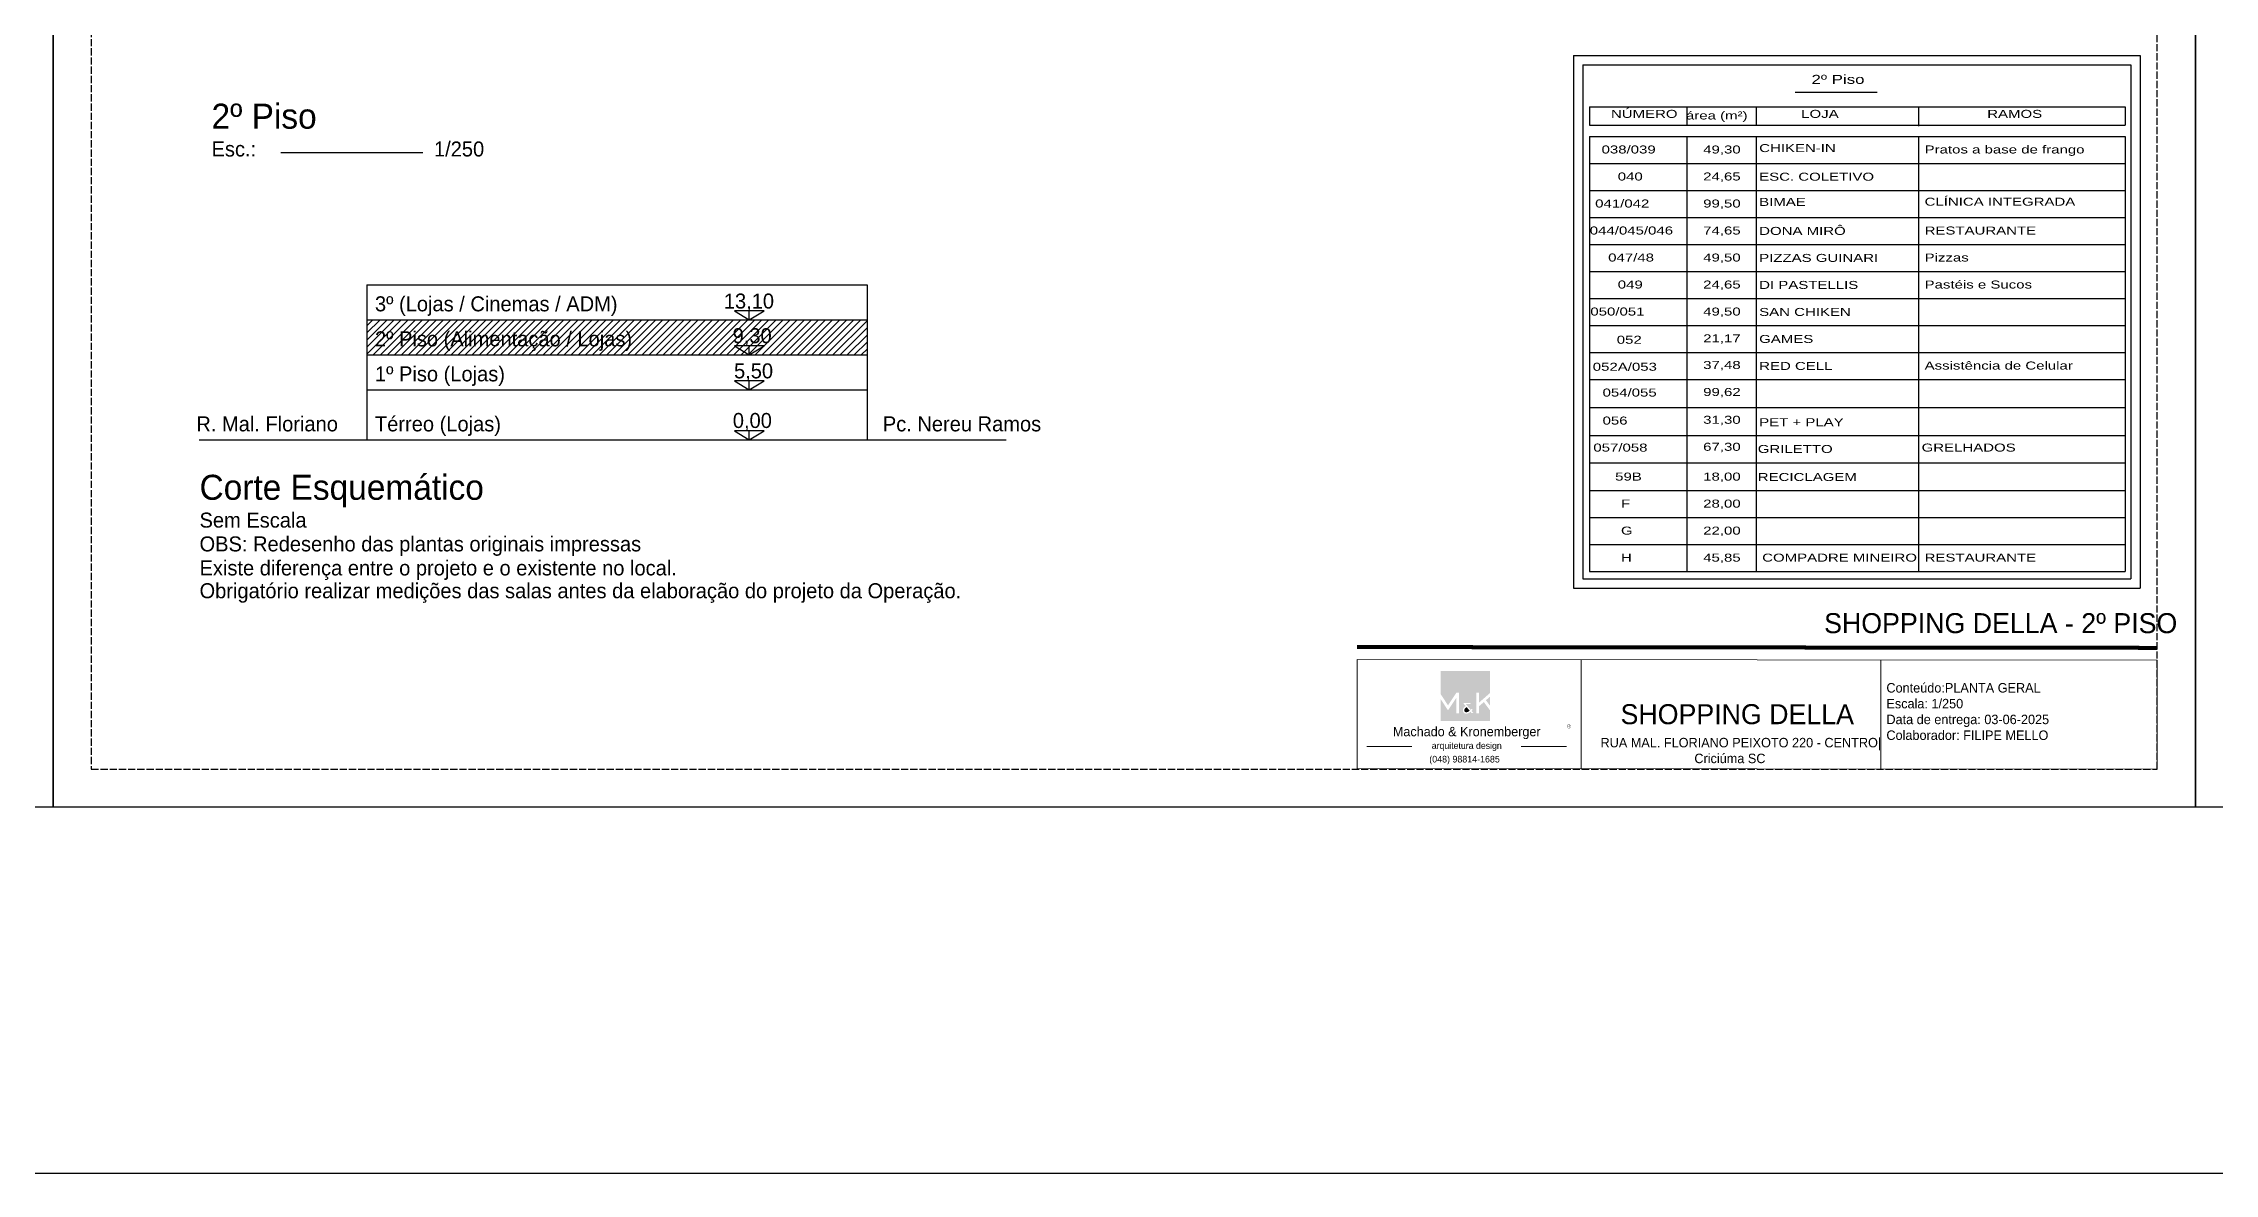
# Model space of a CAD drawing. Extents: x 741 to 1339, y 725 to 848.
# Drawn here: x 1091.4 to 1200, y 725.1 to 781.6 of the extents above; entities that cross this region are included whole.
import ezdxf
from ezdxf.enums import TextEntityAlignment as Align

# ---------------------------------------------------------------- set-up
doc = ezdxf.new("R2010")
doc.units = 0
doc.header["$MEASUREMENT"] = 0
doc.linetypes.add('ACAD_ISO02W100', pattern=[15, 12, -3])
doc.layers.get('0').update_dxf_attribs({"linetype": 'CONTINUOUS'})
doc.layers.add('MARGEM', color=7, linetype='CONTINUOUS', plot=False)
for name, color, linetype in [('PAREDES', 7, 'CONTINUOUS'), ('Planta', 7, 'CONTINUOUS'), ('PLANTA-BAIXA', 6, 'CONTINUOUS'), ('Prancha', 7, 'CONTINUOUS'), ('Textos', 7, 'CONTINUOUS')]:
    doc.layers.add(name, color=color, linetype=linetype)
doc.styles.add('LOGO MK', font='EngraversGothic BT.ttf')
doc.styles.add('PADRAO MK', font='AVGARDN.TTF')

# ---------------------------------------------------------------- blocks, each defined once
blk = doc.blocks.new('A$C519E7EC3')
at = {"layer": 'PLANTA-BAIXA', "true_color": 0x588e8a}
h = blk.add_hatch(color=125, dxfattribs=at)
h.dxf.hatch_style = 1
h.paths.add_polyline_path([(0.331, 0.504), (0.331, 0.133), (0.281, 0.133), (0.281, 0.411), (0.134, 0.188), (0, 0.39), (0, 0), (0.886, 0), (0.886, 0.185), (0.773, 0.336), (0.689, 0.263), (0.689, 0.137), (0.64, 0.137), (0.64, 0.503), (0.689, 0.503), (0.689, 0.328), (0.886, 0.499), (0.886, 0.889), (0, 0.889), (0, 0.48), (0.134, 0.277), (0.284, 0.504)])
edge = h.paths.add_edge_path(flags=16)
edge.add_line((0.524, 0.322), (0.544, 0.299))
edge.add_line((0.544, 0.299), (0.452, 0.299))
edge.add_line((0.452, 0.299), (0.538, 0.198))
edge.add_line((0.538, 0.198), (0.556, 0.215))
edge.add_line((0.556, 0.215), (0.574, 0.196))
edge.add_line((0.574, 0.196), (0.554, 0.179))
edge.add_line((0.554, 0.179), (0.588, 0.138))
edge.add_line((0.588, 0.138), (0.556, 0.138))
edge.add_line((0.556, 0.138), (0.535, 0.163))
edge.add_spline(control_points=[(0.535, 0.163), (0.526, 0.153), (0.514, 0.145), (0.477, 0.128), (0.449, 0.126), (0.419, 0.142), (0.412, 0.149), (0.407, 0.157)], knot_values=[4.402504, 4.402504, 4.402504, 4.402504, 4.931452, 4.931452, 5.931873, 5.931873, 6.283185, 6.283185, 6.283185, 6.283185], degree=3, periodic=0)
edge.add_spline(control_points=[(0.407, 0.157), (0.399, 0.169), (0.396, 0.184), (0.403, 0.224), (0.423, 0.248), (0.448, 0.263), (0.449, 0.264), (0.45, 0.264)], knot_values=[6.283185, 6.283185, 6.283185, 6.283185, 6.83841, 6.83841, 7.903426, 7.903426, 7.956371, 7.956371, 7.956371, 7.956371], degree=3, periodic=0)
edge.add_line((0.45, 0.264), (0.402, 0.322))
edge.add_line((0.402, 0.322), (0.524, 0.322))
edge = h.paths.add_edge_path(flags=0)
edge.add_line((0.466, 0.246), (0.52, 0.181))
edge.add_ellipse((0.48, 0.204), major_axis=(0.0531, 0.0343), ratio=0.681403, start_angle=79.8298, end_angle=289.8144, ccw=False)
h.paths.add_polyline_path([(0.886, 0.434), (0.81, 0.368), (0.886, 0.267)], flags=17)
h = blk.add_hatch(color=125, dxfattribs=at)
h.dxf.hatch_style = 1
edge = h.paths.add_edge_path()
edge.add_ellipse((0.48, 0.204), major_axis=(0.0531, 0.0343), ratio=0.681403, start_angle=79.8298, end_angle=289.8144)
edge.add_line((0.52, 0.181), (0.466, 0.246))

msp = doc.modelspace()

# ---------------------------------------------------------------- hatches: boundary and pattern name
at = {"layer": 'PAREDES'}
h = msp.add_hatch(dxfattribs=at)
h.set_pattern_fill('ANSI31', color=8, scale=2, style=0)
h.set_pattern_definition([(45, (1297.07874, 667.41986), (-0.1767767, 0.1767767), [])])
h.paths.add_polyline_path([(1132.6, 767.8), (1107.6, 767.8), (1107.6, 766.05), (1132.6, 766.05)])
h.paths.add_polyline_path([(1107.75, 765.99), (1121.6, 765.99), (1121.6, 767.5), (1107.75, 767.5)], flags=9)

# ---------------------------------------------------------------- linework, layer by layer
for p, q in [((1127.46, 768.25), (1125.98, 768.25)), ((1125.98, 768.25), (1126.7, 767.8)), ((1126.7, 767.8), (1126.7, 768.25)), ((1126.7, 767.8), (1127.46, 768.25)), ((1127.46, 766.5), (1125.98, 766.5)), ((1125.98, 766.5), (1126.7, 766.05)), ((1126.7, 766.05), (1126.7, 766.5)), ((1126.7, 766.05), (1127.46, 766.5)), ((1127.46, 764.75), (1125.98, 764.75)), ((1125.98, 764.75), (1126.7, 764.3)), ((1126.7, 764.3), (1126.7, 764.75)), ((1126.7, 764.3), (1127.46, 764.75)), ((1127.46, 762.25), (1125.98, 762.25)), ((1125.98, 762.25), (1126.7, 761.8)), ((1126.7, 761.8), (1126.7, 762.25)), ((1126.7, 761.8), (1127.46, 762.25))]:
    msp.add_line(p, q)
at = {"layer": 'MARGEM', "color": 8, "linetype": 'Continuous'}
for points in [[(984.81, 819.17), (1091.91, 819.17), (1091.91, 743.44), (984.81, 743.44)], [(1091.91, 819.17), (1199.01, 819.17), (1199.01, 743.44), (1091.91, 743.44)], [(1199.01, 819.17), (1306.11, 819.17), (1306.11, 743.44), (1199.01, 743.44)]]:
    msp.add_lwpolyline(points, close=True, dxfattribs=at)
at = {"layer": 'MARGEM', "linetype": 'ACAD_ISO02W100', "ltscale": 0.03}
msp.add_lwpolyline([(1093.82, 745.35), (1197.1, 745.35), (1197.1, 817.26), (1093.82, 817.26)], close=True, dxfattribs=at)
at = {"layer": 'PAREDES', "color": 7}
for p, q in [((1107.6, 769.55), (1107.6, 761.8)), ((1107.6, 769.55), (1121.6, 769.55)), ((1121.6, 769.55), (1132.6, 769.55)), ((1132.6, 769.55), (1132.6, 761.8)), ((1107.6, 767.8), (1132.6, 767.8)), ((1107.6, 766.05), (1132.6, 766.05)), ((1107.6, 764.3), (1132.6, 764.3)), ((1099.21, 761.8), (1139.55, 761.8))]:
    msp.add_line(p, q, dxfattribs=at)
at = {"layer": 'Planta'}
msp.add_lwpolyline([(741.13, 834.45), (1338.99, 834.45), (1338.99, 725.13), (741.13, 725.13)], close=True, dxfattribs=at)
at = {"layer": 'PLANTA-BAIXA', "color": 125, "true_color": 0x588e8a, "const_width": 0.2}
msp.add_lwpolyline([(1157.1, 751.45), (1197.09, 751.41)], dxfattribs=at)
at = {"layer": 'Prancha', "color": 8, "linetype": 'Continuous', "ltscale": 0.6}
msp.add_line((1103.3, 776.17), (1110.39, 776.17), dxfattribs=at)
at = {"layer": 'Prancha', "color": 1, "linetype": 'Continuous', "lineweight": 0}
for p, q in [((1168.3, 750.81), (1168.3, 745.35)), ((1183.28, 750.81), (1183.28, 745.35))]:
    msp.add_line(p, q, dxfattribs=at)
at = {"layer": 'Prancha', "color": 3, "linetype": 'Continuous', "lineweight": 0}
for p, q in [((1157.59, 746.48), (1159.84, 746.48)), ((1165.3, 746.48), (1167.56, 746.48))]:
    msp.add_line(p, q, dxfattribs=at)
at = {"layer": 'Prancha', "color": 2, "linetype": 'Continuous', "lineweight": 0}
msp.add_lwpolyline([(1157.1, 750.83), (1197.1, 750.79), (1197.1, 745.35), (1157.1, 745.38)], close=True, dxfattribs=at)
at = {"layer": 'Textos', "color": 8}
for p, q in [((1167.91, 781.02), (1196.24, 781.02)), ((1167.91, 781.02), (1167.91, 754.39)), ((1196.24, 781.02), (1196.24, 754.39)), ((1168.72, 778.46), (1195.49, 778.46)), ((1168.72, 778.46), (1168.72, 777.54)), ((1173.58, 778.46), (1173.58, 777.54)), ((1177.05, 778.46), (1177.05, 777.54)), ((1185.17, 778.41), (1185.17, 777.49)), ((1195.49, 778.46), (1195.49, 777.54)), ((1168.72, 777.54), (1195.49, 777.54)), ((1168.72, 776.97), (1195.49, 776.97)), ((1168.72, 776.97), (1168.72, 755.22)), ((1173.58, 776.97), (1173.58, 755.22)), ((1177.05, 776.97), (1177.05, 755.22)), ((1185.17, 776.97), (1185.17, 762.03)), ((1195.49, 776.97), (1195.49, 755.22)), ((1168.72, 775.62), (1195.49, 775.62)), ((1168.72, 774.27), (1195.49, 774.27)), ((1168.72, 772.92), (1195.49, 772.92)), ((1168.72, 772.92), (1195.49, 772.92)), ((1168.72, 771.57), (1195.49, 771.57)), ((1168.72, 770.22), (1195.49, 770.22)), ((1168.72, 768.87), (1195.49, 768.87)), ((1168.72, 767.52), (1195.49, 767.52)), ((1168.72, 766.17), (1195.49, 766.17)), ((1168.72, 764.82), (1195.49, 764.82)), ((1168.72, 763.43), (1195.49, 763.43)), ((1168.72, 762.03), (1195.49, 762.03)), ((1185.17, 762.03), (1185.17, 755.22)), ((1168.72, 760.66), (1195.49, 760.66)), ((1168.72, 760.66), (1195.49, 760.66)), ((1168.72, 759.27), (1195.49, 759.27)), ((1168.72, 759.27), (1195.49, 759.27)), ((1168.72, 757.92), (1195.49, 757.92)), ((1168.72, 757.92), (1195.49, 757.92)), ((1168.72, 757.92), (1195.49, 757.92)), ((1168.72, 756.57), (1195.49, 756.57)), ((1167.91, 754.39), (1196.24, 754.39)), ((1168.72, 755.22), (1195.49, 755.22))]:
    msp.add_line(p, q, dxfattribs=at)
at = {"layer": 'Textos', "color": 3}
for p, q in [((1168.38, 780.55), (1168.38, 754.86)), ((1168.38, 780.55), (1195.78, 780.55)), ((1195.78, 780.55), (1195.78, 754.86)), ((1168.38, 754.86), (1195.78, 754.86))]:
    msp.add_line(p, q, dxfattribs=at)
at = {"layer": 'Textos', "color": 3, "linetype": 'Continuous', "ltscale": 0.6}
msp.add_line((1179, 779.19), (1183.09, 779.19), dxfattribs=at)

# ---------------------------------------------------------------- block references
at = {"layer": 'PLANTA-BAIXA', "xscale": 2.8, "yscale": 2.8, "zscale": 2.8}
msp.add_blockref('A$C519E7EC3', (1161.27, 747.76), dxfattribs=at)

# ---------------------------------------------------------------- texts
at = {"layer": 'Prancha', "color": 3, "linetype": 'Continuous', "ltscale": 0.6, "style": 'PADRAO MK'}
for s, p in [('2º Piso', (1099.83, 777.36)), ('Corte Esquemático', (1099.23, 758.81))]:
    msp.add_text(s, height=1.25, dxfattribs=at).set_placement(p)
at = {"layer": 'Prancha', "color": 7, "linetype": 'Continuous', "ltscale": 0.6, "style": 'PADRAO MK'}
for s, p in [('Esc.:', (1099.83, 775.97)), ('1/250', (1110.95, 775.97)), ('13,10', (1125.44, 768.37)), ('9,30', (1125.88, 766.64)), ('5,50', (1125.95, 764.88)), ('0,00', (1125.89, 762.4)), ('Sem Escala', (1099.23, 757.42)), ('OBS: Redesenho das plantas originais impressas', (1099.23, 756.23)), ('Existe diferença entre o projeto e o existente no local.', (1099.23, 755.03)), ('Obrigatório realizar medições das salas antes da elaboração do projeto da Operação.', (1099.23, 753.89))]:
    msp.add_text(s, height=0.75, dxfattribs=at).set_placement(p)
at = {"layer": 'Prancha', "color": 3, "linetype": 'Continuous', "style": 'LOGO MK'}
msp.add_text('Machado & Kronemberger', height=0.4708, dxfattribs=at).set_placement((1162.58, 746.99), align=Align.CENTER)
at = {"layer": 'Prancha', "linetype": 'Continuous', "style": 'LOGO MK'}
msp.add_text('®', height=0.192, dxfattribs=at).set_placement((1167.59, 747.39))
at = {"layer": 'Prancha', "color": 7, "linetype": 'Continuous', "style": 'PADRAO MK'}
msp.add_text('(048) 98814-1685', height=0.3316, dxfattribs=at).set_placement((1162.47, 745.68), align=Align.CENTER)
at = {"layer": 'Prancha', "linetype": 'Continuous', "style": 'LOGO MK'}
msp.add_text('arquitetura design', height=0.3269, dxfattribs=at).set_placement((1162.58, 746.36), align=Align.CENTER)
at = {"layer": 'Prancha', "color": 7, "linetype": 'Continuous', "char_height": 0.4737, "width": 13.4381, "attachment_point": 7, "style": 'PADRAO MK'}
for s, insert in [('Conteúdo:PLANTA GERAL \\PEscala: 1/250\\PData de entrega: 03-06-2025\\PColaborador: FILIPE MELLO', (1183.56, 746.8)), ('\\pi0.18796;RUA MAL. FLORIANO PEIXOTO 220 - CENTRO| \\P\\pi4.87908;Criciúma SC', (1169.08, 745.64))]:
    msp.add_mtext(s, dxfattribs=dict(at, insert=insert))
at = {"layer": 'Textos', "color": 3, "style": 'PADRAO MK', "width": 1.4}
msp.add_text('2º Piso', height=0.45, dxfattribs=at).set_placement((1181.14, 779.6), align=Align.CENTER)
at = {"layer": 'Textos', "color": 7, "style": 'PADRAO MK', "width": 1.4}
for s, p in [('NÚMERO', (1169.79, 777.9)), ('área (m²)', (1173.54, 777.82)), ('LOJA', (1179.3, 777.9)), ('RAMOS', (1188.6, 777.9)), ('038/039', (1169.32, 776.12)), ('49,30', (1174.4, 776.12)), ('CHIKEN-IN', (1177.2, 776.19)), ('Pratos a base de frango', (1185.47, 776.12)), ('040', (1170.13, 774.77)), ('24,65', (1174.4, 774.77)), ('ESC. COLETIVO', (1177.2, 774.76)), ('BIMAE', (1177.2, 773.5)), ('CLÍNICA INTEGRADA', (1185.47, 773.51)), ('041/042', (1169, 773.42)), ('99,50', (1174.4, 773.42)), ('044/045/046', (1168.73, 772.07)), ('74,65', (1174.4, 772.07)), ('DONA MIRÔ', (1177.2, 772.05)), ('RESTAURANTE', (1185.47, 772.07)), ('047/48', (1169.65, 770.72)), ('49,50', (1174.4, 770.72)), ('PIZZAS GUINARI', (1177.2, 770.7)), ('Pizzas', (1185.47, 770.72)), ('049', (1170.13, 769.37)), ('24,65', (1174.4, 769.37)), ('DI PASTELLIS', (1177.2, 769.35)), ('Pastéis e Sucos', (1185.47, 769.37)), ('050/051', (1168.76, 768.02)), ('49,50', (1174.4, 768.02)), ('SAN CHIKEN', (1177.2, 768)), ('052', (1170.08, 766.61)), ('21,17', (1174.4, 766.68)), ('GAMES', (1177.2, 766.65)), ('052A/053', (1168.88, 765.26)), ('37,48', (1174.4, 765.35)), ('RED CELL', (1177.2, 765.3)), ('Assistência de Celular', (1185.47, 765.32)), ('054/055', (1169.37, 763.97)), ('99,62', (1174.4, 764)), ('056', (1169.37, 762.57)), ('31,30', (1174.4, 762.61)), ('PET + PLAY', (1177.2, 762.49)), ('057/058', (1168.91, 761.22)), ('67,30', (1174.4, 761.26)), ('GRILETTO', (1177.13, 761.15)), ('GRELHADOS', (1185.32, 761.22)), ('59B', (1170, 759.77)), ('18,00', (1174.4, 759.77)), ('RECICLAGEM', (1177.13, 759.75)), ('F', (1170.29, 758.42)), ('28,00', (1174.4, 758.42)), ('G', (1170.29, 757.07)), ('22,00', (1174.4, 757.07)), ('H', (1170.29, 755.72)), ('45,85', (1174.4, 755.72)), ('COMPADRE MINEIRO', (1177.35, 755.72)), ('RESTAURANTE', (1185.47, 755.72))]:
    msp.add_text(s, height=0.4, dxfattribs=at).set_placement(p)
at = {"layer": 'Textos', "color": 3, "style": 'PADRAO MK'}
for s, p in [('3º (Lojas / Cinemas / ADM)', (1108, 768.23)), ('2º Piso (Alimentação / Lojas)', (1108, 766.48)), ('1º Piso (Lojas)', (1108, 764.73)), ('R. Mal. Floriano', (1099.07, 762.23)), ('Térreo (Lojas)', (1108, 762.23)), ('Pc. Nereu Ramos', (1133.39, 762.23))]:
    msp.add_text(s, height=0.75, dxfattribs=at).set_placement(p)
at = {"layer": 'Textos', "color": 3, "linetype": 'Continuous', "ltscale": 0.6, "char_height": 1, "attachment_point": 7, "style": 'PADRAO MK'}
for s, insert, width in [('\\pi5.17635;SHOPPING DELLA - 2º PISO', (1175.27, 752.13), 26.5107), ('\\pi2.03958;SHOPPING DELLA', (1168.23, 747.58), 14.4665)]:
    msp.add_mtext(s, dxfattribs=dict(at, insert=insert, width=width))

doc.saveas('drawing.dxf')
